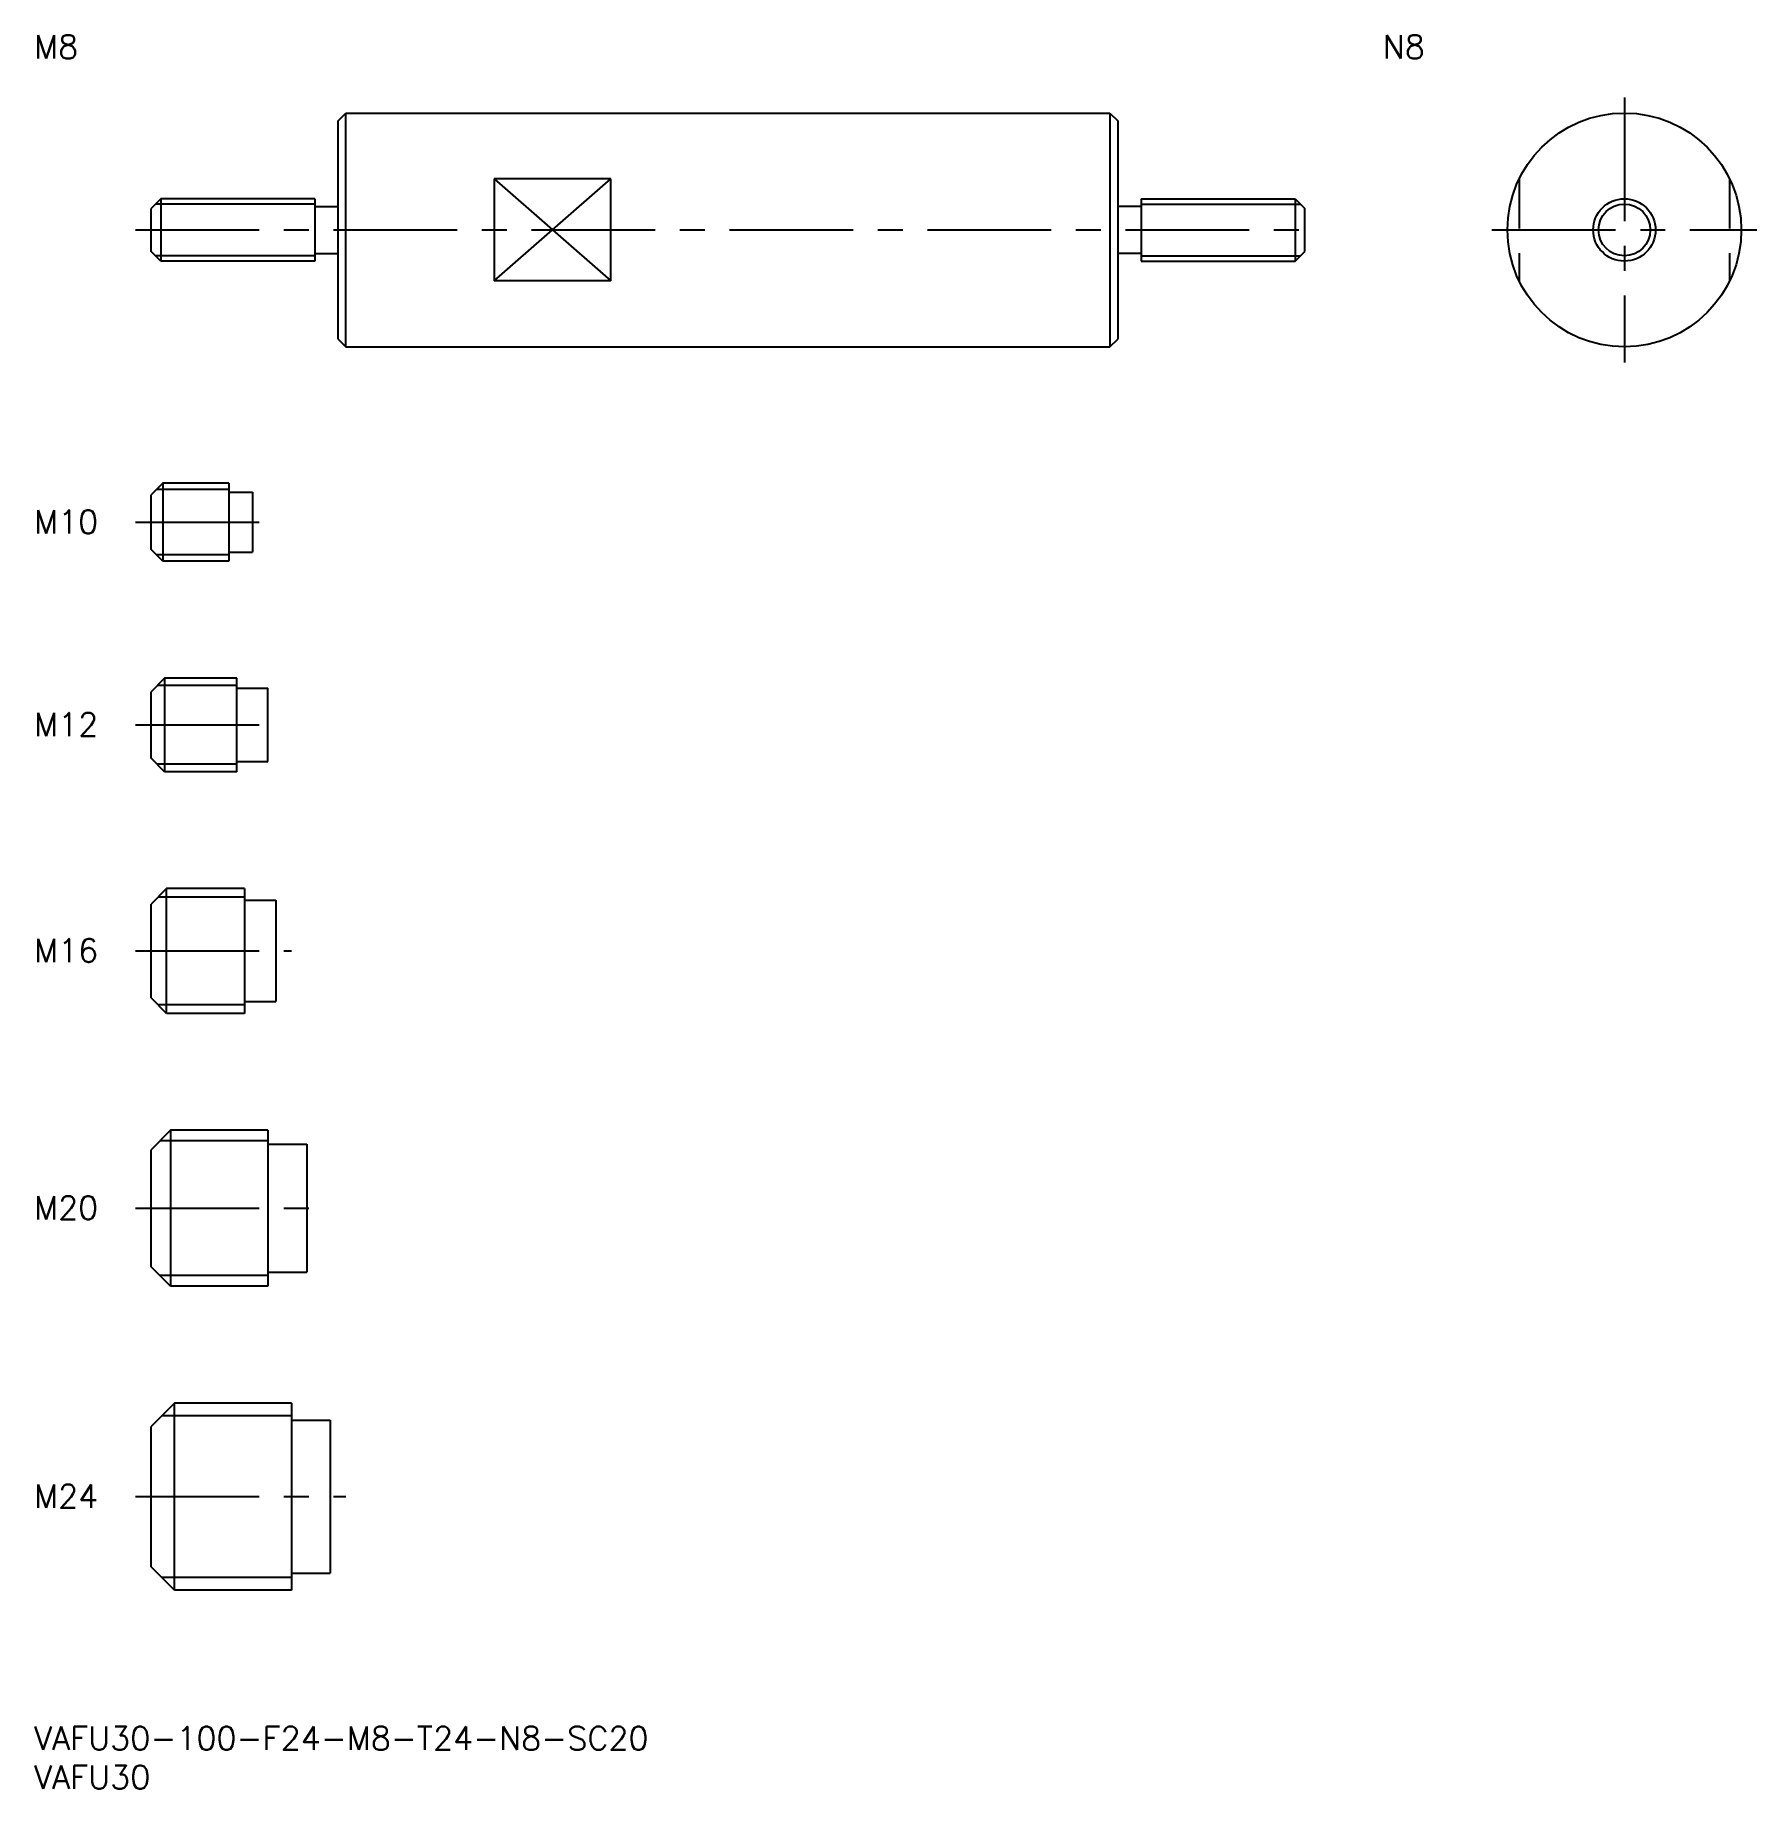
# Model space of a CAD drawing. Extents: x 0 to 221, y -8 to 217.
import ezdxf

# ---------------------------------------------------------------- set-up
doc = ezdxf.new("R2010")
doc.units = 0
doc.header["$LTSCALE"] = 0.5
doc.linetypes.add('CENTER', pattern=[50.8, 31.75, -6.35, 6.35, -6.35])
doc.linetypes.add('DASHED', pattern=[19.05, 12.7, -6.35])
for name, color, linetype in [('MSM_CENTER', 1, 'CENTER'), ('MSM_CONTINUOUS', 7, 'CONTINUOUS'), ('MSM_DASHED', 4, 'DASHED'), ('MSM_NARROW', 5, 'CONTINUOUS'), ('MSM_PART_NUMBER', 7, 'CONTINUOUS')]:
    doc.layers.add(name, color=color, linetype=linetype)
doc.styles.get("Standard").update_dxf_attribs({"font": 'txt.shx', "height": 1, "bigfont": 'bigfont.shx'})

# ---------------------------------------------------------------- blocks, each defined once
blk = doc.blocks.new('*U16')
at = {"layer": 'MSM_PART_NUMBER'}
blk.add_text('VAFU30-100-F24-M8-T24-N8-SC20', height=3, dxfattribs=at).set_placement((0, -3))
blk = doc.blocks.new('*U17')
at = {"layer": 'MSM_PART_NUMBER'}
blk.add_text('VAFU30', height=3, dxfattribs=at).set_placement((0, -8))
blk = doc.blocks.new('*U18')
at = {"layer": 'MSM_PART_NUMBER'}
blk.add_text('M24', height=3, dxfattribs=at).set_placement((0, 28.06))
blk = doc.blocks.new('*U19')
at = {"layer": 'MSM_PART_NUMBER'}
blk.add_text('M20', height=3, dxfattribs=at).set_placement((0, 65.06))
blk = doc.blocks.new('*U20')
at = {"layer": 'MSM_PART_NUMBER'}
blk.add_text('M16', height=3, dxfattribs=at).set_placement((0, 98.06))
blk = doc.blocks.new('*U21')
at = {"layer": 'MSM_PART_NUMBER'}
blk.add_text('M12', height=3, dxfattribs=at).set_placement((0, 127.06))
blk = doc.blocks.new('*U22')
at = {"layer": 'MSM_PART_NUMBER'}
blk.add_text('M10', height=3, dxfattribs=at).set_placement((0, 153.06))
blk = doc.blocks.new('*U23')
at = {"layer": 'MSM_PART_NUMBER'}
blk.add_text('M8', height=3, dxfattribs=at).set_placement((0, 214))
blk = doc.blocks.new('*U24')
at = {"layer": 'MSM_PART_NUMBER'}
blk.add_text('N8', height=3, dxfattribs=at).set_placement((173, 214))

msp = doc.modelspace()

# ---------------------------------------------------------------- linework, layer by layer
at = {"layer": 'MSM_CENTER'}
for p, q in [((204, 209), (204, 175)), ((13, 192), (165, 192)), ((187, 192), (221, 192)), ((13, 154.5), (30, 154.5)), ((13, 128.5), (32, 128.5)), ((13, 99.5), (33, 99.5)), ((13, 66.5), (37, 66.5)), ((13, 29.5), (40, 29.5))]:
    msp.add_line(p, q, dxfattribs=at)
at = {"layer": 'MSM_CONTINUOUS'}
for p, q in [((39, 206), (40, 207)), ((39, 178), (39, 206)), ((40, 207), (138, 207)), ((40, 177), (40, 207)), ((138, 207), (138, 177)), ((138, 207), (139, 206)), ((139, 206), (139, 178)), ((74, 198.54), (59, 198.54)), ((59, 198.54), (59, 185.46)), ((74, 185.46), (74, 198.54)), ((16.25, 196), (15, 194.75)), ((36, 196), (16.25, 196)), ((16.25, 196), (16.25, 188)), ((36, 196), (36, 188)), ((142, 196), (161.75, 196)), ((142, 196), (142, 188)), ((161.75, 196), (163, 194.75)), ((161.75, 196), (161.75, 188)), ((15, 189.25), (15, 194.75)), ((36, 195), (39, 195)), ((142, 195), (139, 195)), ((163, 189.25), (163, 194.75)), ((16.25, 188), (15, 189.25)), ((161.75, 188), (163, 189.25)), ((36, 188), (16.25, 188)), ((36, 189), (39, 189)), ((142, 189), (139, 189)), ((142, 188), (161.75, 188)), ((74, 185.46), (59, 185.46)), ((39, 178), (40, 177)), ((138, 177), (139, 178)), ((40, 177), (138, 177)), ((16.5, 159.5), (15, 158)), ((15, 151), (15, 158)), ((25, 159.5), (16.5, 159.5)), ((16.5, 159.5), (16.5, 149.5)), ((25, 159.5), (25, 149.5)), ((25, 158.35), (28, 158.35)), ((28, 158.35), (28, 150.65)), ((16.5, 149.5), (15, 151)), ((25, 149.5), (16.5, 149.5)), ((25, 150.65), (28, 150.65)), ((16.75, 134.5), (15, 132.75)), ((26, 134.5), (16.75, 134.5)), ((16.75, 134.5), (16.75, 122.5)), ((26, 122.5), (26, 134.5)), ((26, 133.2), (30, 133.2)), ((30, 123.8), (30, 133.2)), ((15, 124.25), (15, 132.75)), ((16.75, 122.5), (15, 124.25)), ((26, 123.8), (30, 123.8)), ((26, 122.5), (16.75, 122.5)), ((17, 107.5), (15, 105.5)), ((27, 107.5), (17, 107.5)), ((17, 91.5), (17, 107.5)), ((27, 107.5), (27, 91.5)), ((27, 106), (31, 106)), ((31, 106), (31, 93)), ((15, 93.5), (15, 105.5)), ((17, 91.5), (15, 93.5)), ((27, 93), (31, 93)), ((27, 91.5), (17, 91.5)), ((17.5, 76.5), (15, 74)), ((30, 76.5), (17.5, 76.5)), ((17.5, 76.5), (17.5, 56.5)), ((30, 76.5), (30, 56.5)), ((30, 74.7), (35, 74.7)), ((35, 74.7), (35, 58.3)), ((15, 59), (15, 74)), ((17.5, 56.5), (15, 59)), ((30, 56.5), (17.5, 56.5)), ((30, 58.3), (35, 58.3)), ((18, 41.5), (15, 38.5)), ((33, 41.5), (18, 41.5)), ((18, 17.5), (18, 41.5)), ((33, 41.5), (33, 17.5)), ((15, 20.5), (15, 38.5)), ((33, 39.3), (38, 39.3)), ((38, 39.3), (38, 19.7)), ((18, 17.5), (15, 20.5)), ((33, 19.7), (38, 19.7)), ((33, 17.5), (18, 17.5))]:
    msp.add_line(p, q, dxfattribs=at)
for radius in [15, 4]:
    msp.add_circle((204, 192), radius, dxfattribs=at)
at = {"layer": 'MSM_DASHED'}
for p, q in [((190.5, 198.54), (190.5, 185.46)), ((217.5, 198.54), (217.5, 185.46))]:
    msp.add_line(p, q, dxfattribs=at)
at = {"layer": 'MSM_NARROW'}
for p, q in [((59, 198.54), (74, 185.46)), ((59, 185.46), (74, 198.54)), ((36, 195.32), (15.57, 195.32)), ((142, 195.32), (162.43, 195.32)), ((36, 188.68), (15.57, 188.68)), ((142, 188.68), (162.43, 188.68)), ((25, 158.69), (15.69, 158.69)), ((25, 150.31), (15.69, 150.31)), ((26, 133.55), (15.8, 133.55)), ((26, 123.45), (15.8, 123.45)), ((27, 106.42), (15.92, 106.42)), ((27, 92.58), (15.92, 92.58)), ((30, 75.15), (16.15, 75.15)), ((30, 57.85), (16.15, 57.85)), ((33, 39.88), (16.38, 39.88)), ((33, 19.12), (16.38, 19.12))]:
    msp.add_line(p, q, dxfattribs=at)
msp.add_circle((204, 192), 3.32, dxfattribs=at)

# ---------------------------------------------------------------- block references
at = {"layer": 'MSM_CONTINUOUS'}
for name in ['*U23', '*U24', '*U22', '*U21', '*U20', '*U19', '*U18', '*U16', '*U17']:
    msp.add_blockref(name, (0, 0), dxfattribs=at)

doc.saveas('drawing.dxf')
